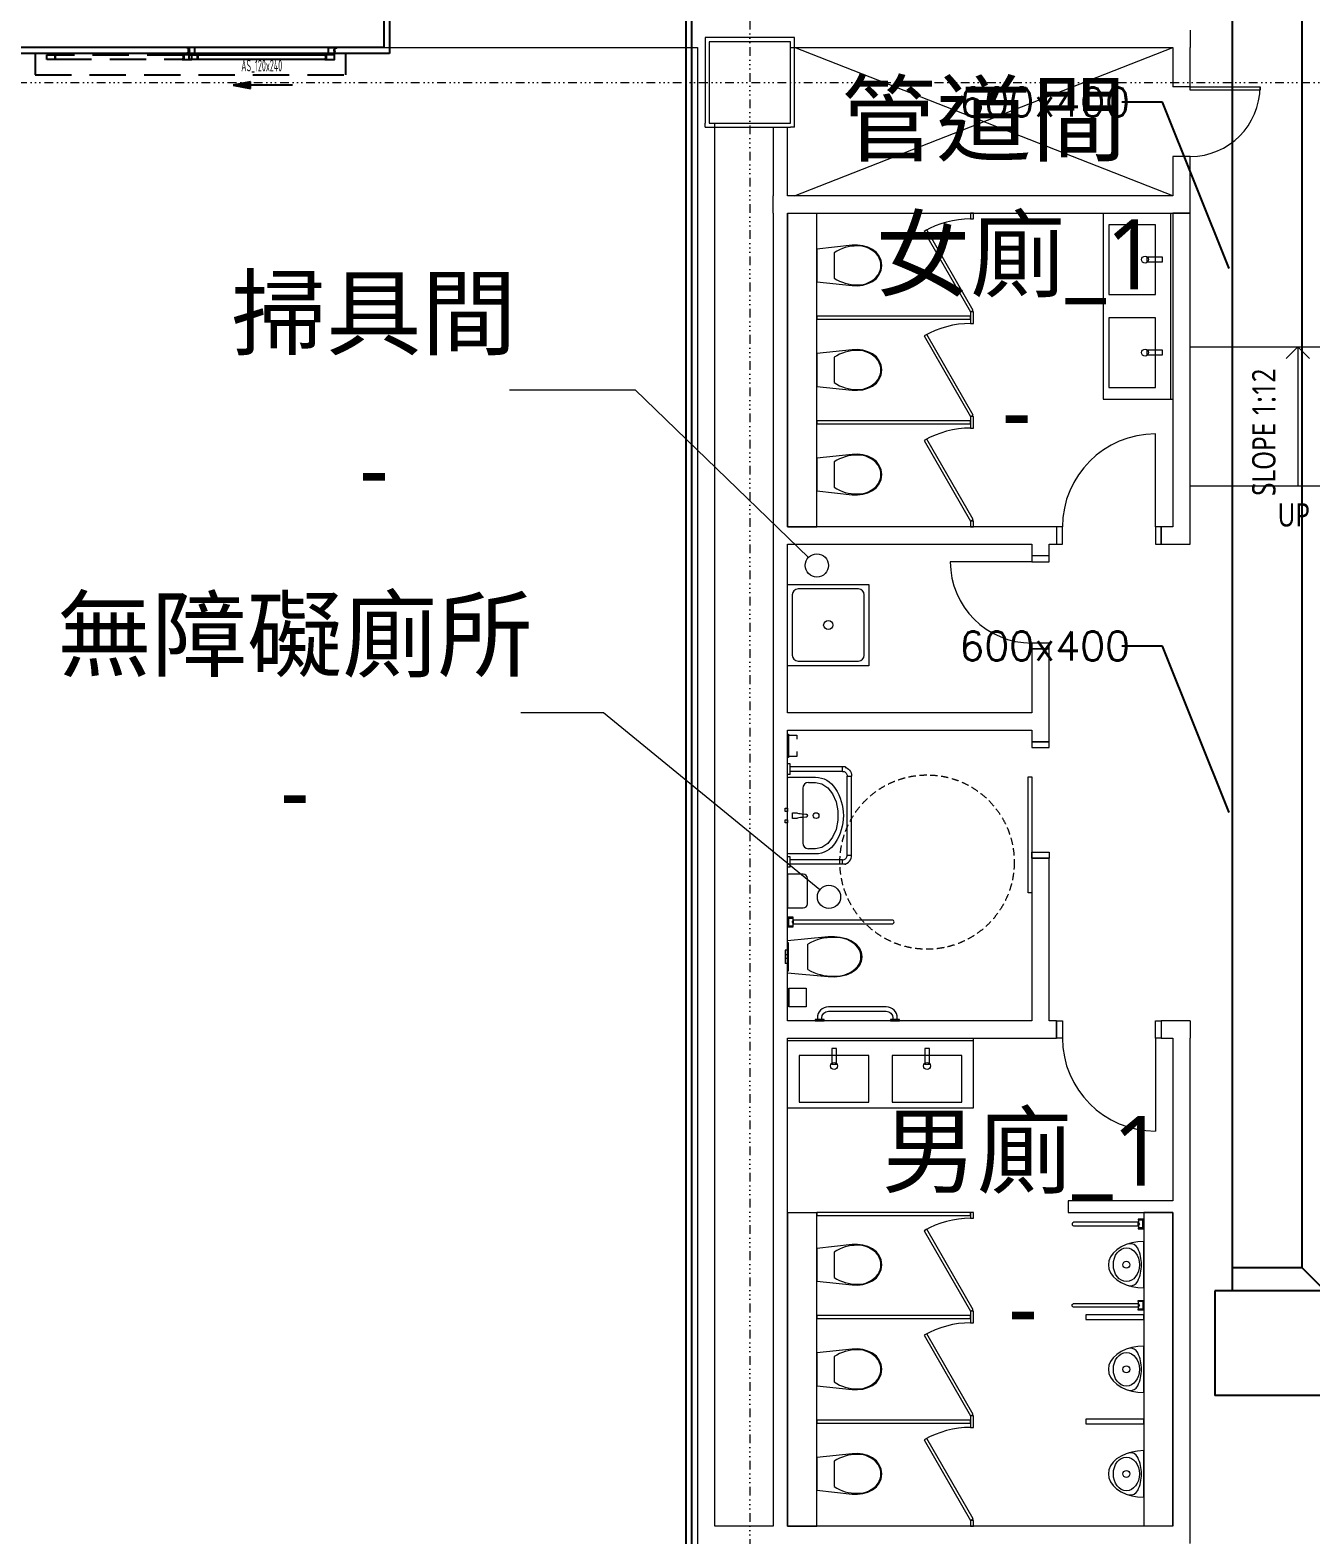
# Model space of a CAD drawing. Extents: x -32000 to 384674, y -29000 to 131250.
# Drawn here: x 237407 to 248428, y 62500 to 75450 of the extents above; entities that cross this region are included whole.
import ezdxf
from ezdxf.enums import TextEntityAlignment as Align

# ---------------------------------------------------------------- set-up
doc = ezdxf.new("R2010")
doc.units = 0
doc.header["$LTSCALE"] = 250
for name, pattern in [('H12PL3$0$HIDDEN', [0.375, 0.25, -0.125]), ('H12PL3$0$JJP_三點線', [0.9, 0.3, -0.15, 0, -0.15, 0, -0.15, 0, -0.15]), ('H12PL3$0$TAI_實線_CNS', [2000, 1000, -1000]), ('H12PL3$0$虛線', [0.846667, 0.423333, -0.423333]), ('XFDP30$0$HIDDEN2', [0.1875, 0.125, -0.0625])]:
    doc.linetypes.add(name, pattern=pattern)
for name, color, linetype in [('AREA', 1, 'Continuous'), ('H12PL3$0$A-OBJE-2D', 252, 'Continuous'), ('H12PL3$0$A-OBJE-TOIL.3D', 252, 'Continuous'), ('H12PL3$0$A-TEXT', 252, 'Continuous'), ('H12PL3$0$A-WALL-IN', 252, 'Continuous'), ('H12PL3$0$A-ZONE', 252, 'Continuous'), ('H12PL3$0$Door', 252, 'Continuous'), ('H12PL3$0$S-COL', 252, 'Continuous'), ('H12PL3$0$S-GRID', 252, 'Continuous'), ('XFDP30$0$A-Door (50K)', 2, 'Continuous'), ('XFDP30$0$A-W-P1S (50K)', 2, 'Continuous'), ('XFDP30$0$A-W-P2D (50K)', 2, 'Continuous'), ('XFM2D30-200K$0$M-DUCT-TEXT', 4, 'Continuous'), ('XFM2D30-200K$0$M-DUCT-TEXT-Line', 3, 'Continuous'), ('XFM2D30-200K$0$M-HVAC-DUCT', 3, 'Continuous')]:
    doc.layers.add(name, color=color, linetype=linetype)
doc.styles.add('H12PL3$0$Standard', font='', dxfattribs={"width": 0.8})
doc.styles.add('XFDP30$0$AA-TXT', font='isocp.shx', dxfattribs={"width": 0.8, "bigfont": 'china.shx'})
doc.styles.add('XFM2D30-200K$0$aa-txt', font='simplex.shx', dxfattribs={"bigfont": 'china.shx'})
doc.styles.get('H12PL3$0$Standard').set_extended_font_data('Microsoft JhengHei')
doc.dimstyles.new('XFM2D30-200K$0$adim-100', dxfattribs={"dimscale": 100, "dimtxt": 0.25, "dimasz": 0.25, "dimexe": 0.1, "dimexo": 0.5, "dimgap": 0.15, "dimtad": 0, "dimdec": 4, "dimdsep": 46, "dimtxsty": 'XFM2D30-200K$0$aa-txt', "dimcen": 2.5, "dimclrd": 256, "dimclre": 256, "dimclrt": 256, "dimadec": 0, "dimazin": 0, "dimtfac": 1, "dimtdec": 4, "dimtmove": 0, "dimatfit": 3, "dimfxl": 1, "dimtolj": 1, "dimtzin": 0, "dimarcsym": 0})

# ---------------------------------------------------------------- blocks, each defined once
blk = doc.blocks.new('XFDP30$0$GA2606')
blk.add_lwpolyline([(-13, 1), (-13, 0), (-16, 0), (-16, 0), (-16, 0), (-19, 0, -0.902738), (-19, 1), (-10, 3, 0.298217), (-9, 2), (-2, 2, 0.414214), (-2, 3), (-2, 18), (-2, 18), (-2, 20, -0.668179), (-2, 20), (0, 18), (0, 0), (0, 0), (-2, 0)], format="xyb", close=True)
blk = doc.blocks.new('XFDP30$0$Door-120x000_AS')
at = {"ltscale": 5}
blk.add_hatch(color=256, dxfattribs=at).paths.add_polyline_path([(50.4, 32.9), (50.4, 26.9), (35.4, 29.9)])
for p, q in [((35.4, 29.9), (50.4, 32.9)), ((50.4, 26.9), (35.4, 29.9)), ((50.4, 32.9), (50.4, 26.9)), ((86.4, 29.9), (50.4, 29.9))]:
    blk.add_line(p, q)
at = {"color": 9, "linetype": 'XFDP30$0$HIDDEN2'}
blk.add_lwpolyline([(-135, 21), (132.5, 21), (132.5, 2.5), (-135, 2.5)], close=True, dxfattribs=at)
at = {"color": 1, "linetype": 'XFDP30$0$HIDDEN2'}
for points in [[(-125, 3.8), (-116.7, 3.8, 0.158507), (-116.7, 3.8), (-116.6, 3.9, 0.72636), (-116.6, 4), (-116.8, 4, 0.414214), (-116.8, 3.9, -0.414214), (-116.8, 3.9), (-117.5, 3.9, -0.414214), (-117.6, 4), (-117.6, 4.4, 0.414214), (-117.6, 4.4), (-117.6, 4.4, 0.414214), (-117.7, 4.4), (-117.7, 4, -0.414214), (-117.7, 3.9), (-117.8, 3.9, -0.414214), (-117.9, 4), (-117.9, 5.7), (-117.9, 5.8), (-117.9, 5.8), (-117.9, 7.6, -0.414214), (-117.8, 7.6), (-117.7, 7.6, -0.414214), (-117.7, 7.6), (-117.7, 7.1, 0.414214), (-117.6, 7.1), (-117.6, 7.1, 0.414214), (-117.6, 7.1), (-117.6, 7.6, -0.414214), (-117.5, 7.6), (-116.8, 7.6, -0.414214), (-116.8, 7.6), (-116.8, 7.6, 0.414214), (-116.8, 7.6), (-116.6, 7.6, 0.72636), (-116.6, 7.6), (-116.7, 7.7, 0.158507), (-116.7, 7.7), (-125, 7.7, 0.414214), (-125, 7.7), (-125, 3.9, 0.414214)], [(0, 3.8), (-8.3, 3.8, -0.158507), (-8.3, 3.8), (-8.4, 3.9, -0.72636), (-8.4, 4), (-8.2, 4, -0.414214), (-8.2, 3.9, 0.414214), (-8.2, 3.9), (-7.5, 3.9, 0.414214), (-7.4, 4), (-7.4, 4.4, -0.414214), (-7.4, 4.4), (-7.4, 4.4, -0.414214), (-7.3, 4.4), (-7.3, 4, 0.414214), (-7.3, 3.9), (-7.2, 3.9, 0.414214), (-7.1, 4), (-7.1, 5.7), (-7.1, 5.8), (-7.1, 5.8), (-7.1, 7.6, 0.414214), (-7.2, 7.6), (-7.3, 7.6, 0.414214), (-7.3, 7.6), (-7.3, 7.1, -0.414214), (-7.4, 7.1), (-7.4, 7.1, -0.414214), (-7.4, 7.1), (-7.4, 7.6, 0.414214), (-7.5, 7.6), (-8.2, 7.6, 0.414214), (-8.2, 7.6), (-8.2, 7.6, -0.414214), (-8.2, 7.6), (-8.4, 7.6, -0.72636), (-8.4, 7.6), (-8.3, 7.7, -0.158507), (-8.3, 7.7), (0, 7.7, -0.414214), (0, 7.7), (0, 3.9, -0.414214)]]:
    blk.add_lwpolyline(points, format="xyb", close=True, dxfattribs=at)
blk.add_lwpolyline([(-117.6, 4), (-117.6, 7.5), (-7.4, 7.5), (-7.4, 4)], close=True, dxfattribs=at)
for points in [[(-2.3, -0.5, 0.070096), (-2.3, -0.5, 0.334236), (-2.2, -0.5, 0.795363), (-2.2, -0.4), (-2.6, -0.4, -0.414214), (-2.7, -0.3), (-2.7, 0.3, -0.414214), (-2.6, 0.4), (-2.2, 0.4, 0.795363), (-2.2, 0.5, 0.334236), (-2.3, 0.5, 0.070096), (-2.3, 0.5, 0.06212), (-2.3, 0.5, -0.357966), (-2.3, 0.5, -0.114149), (-2.3, 0.5), (-2.5, 0.6, 0.520559), (-2.5, 0.6, -0.09816), (-2.5, 0.6, -0.704497), (-2.6, 0.6, 0.231019), (-2.7, 0.8, -0.259663), (-2.7, 0.8), (-2.7, 1.5, 0.250846), (-2.7, 1.6, 0.148829), (-2.7, 1.6), (-2.8, 1.9, 0.835879), (-3, 1.9), (-3, -1.9, 0.835879), (-2.8, -1.9), (-2.7, -1.6, 0.148829), (-2.7, -1.6, 0.250846), (-2.7, -1.5), (-2.7, -0.8, -0.259663), (-2.7, -0.8, 0.231019), (-2.6, -0.6, -0.704497), (-2.5, -0.6, -0.09816), (-2.5, -0.6, 0.520559), (-2.5, -0.6), (-2.3, -0.5, -0.114149), (-2.3, -0.5, -0.357966), (-2.3, -0.5, 0.06212)], [(-2.5, 3.8), (5.8, 3.8, 0.158507), (5.8, 3.8), (5.9, 3.9, 0.72636), (5.9, 4), (5.7, 4, 0.414214), (5.7, 3.9, -0.414214), (5.7, 3.9), (5, 3.9, -0.414214), (4.9, 4), (4.9, 4.4, 0.414214), (4.9, 4.4), (4.9, 4.4, 0.414214), (4.8, 4.4), (4.8, 4, -0.414214), (4.8, 3.9), (4.7, 3.9, -0.414214), (4.6, 4), (4.6, 5.7), (4.6, 5.8), (4.6, 5.8), (4.6, 7.6, -0.414214), (4.7, 7.6), (4.8, 7.6, -0.414214), (4.8, 7.6), (4.8, 7.1, 0.414214), (4.9, 7.1), (4.9, 7.1, 0.414214), (4.9, 7.1), (4.9, 7.6, -0.414214), (5, 7.6), (5.7, 7.6, -0.414214), (5.7, 7.6), (5.7, 7.6, 0.414214), (5.7, 7.6), (5.9, 7.6, 0.72636), (5.9, 7.6), (5.8, 7.7, 0.158507), (5.8, 7.7), (-2.5, 7.7, 0.414214), (-2.5, 7.7), (-2.5, 3.9, 0.414214)], [(122.5, 3.8), (114.2, 3.8, -0.158507), (114.2, 3.8), (114.1, 3.9, -0.72636), (114.1, 4), (114.3, 4, -0.414214), (114.3, 3.9, 0.414214), (114.3, 3.9), (115, 3.9, 0.414214), (115.1, 4), (115.1, 4.4, -0.414214), (115.1, 4.4), (115.1, 4.4, -0.414214), (115.2, 4.4), (115.2, 4, 0.414214), (115.2, 3.9), (115.3, 3.9, 0.414214), (115.4, 4), (115.4, 5.7), (115.4, 5.8), (115.4, 5.8), (115.4, 7.6, 0.414214), (115.3, 7.6), (115.2, 7.6, 0.414214), (115.2, 7.6), (115.2, 7.1, -0.414214), (115.1, 7.1), (115.1, 7.1, -0.414214), (115.1, 7.1), (115.1, 7.6, 0.414214), (115, 7.6), (114.3, 7.6, 0.414214), (114.3, 7.6), (114.3, 7.6, -0.414214), (114.3, 7.6), (114.1, 7.6, -0.72636), (114.1, 7.6), (114.2, 7.7, -0.158507), (114.2, 7.7), (122.5, 7.7, -0.414214), (122.5, 7.7), (122.5, 3.9, -0.414214)], [(122.3, -0.5, -0.070096), (122.3, -0.5, -0.334236), (122.2, -0.5, -0.795363), (122.2, -0.4), (122.6, -0.4, 0.414214), (122.7, -0.3), (122.7, 0.3, 0.414214), (122.6, 0.4), (122.2, 0.4, -0.795363), (122.2, 0.5, -0.334236), (122.3, 0.5, -0.070096), (122.3, 0.5, -0.06212), (122.3, 0.5, 0.357966), (122.3, 0.5, 0.114149), (122.3, 0.5), (122.5, 0.6, -0.520559), (122.5, 0.6, 0.09816), (122.5, 0.6, 0.704497), (122.6, 0.6, -0.231019), (122.7, 0.8, 0.259663), (122.7, 0.8), (122.7, 1.5, -0.250846), (122.7, 1.6, -0.148829), (122.7, 1.6), (122.8, 1.9, -0.835879), (123, 1.9), (123, -1.9, -0.835879), (122.8, -1.9), (122.7, -1.6, -0.148829), (122.7, -1.6, -0.250846), (122.7, -1.5), (122.7, -0.8, 0.259663), (122.7, -0.8, -0.231019), (122.6, -0.6, 0.704497), (122.5, -0.6, 0.09816), (122.5, -0.6, -0.520559), (122.5, -0.6), (122.3, -0.5, 0.114149), (122.3, -0.5, 0.357966), (122.3, -0.5, -0.06212)]]:
    blk.add_lwpolyline(points, format="xyb", close=True)
for points in [[(-2.5, 2.5), (2.5, 2.5), (2.5, -2.5), (-2.5, -2.5)], [(4.9, 4), (4.9, 7.5), (115.1, 7.5), (115.1, 4)], [(122.5, 2.5), (117.5, 2.5), (117.5, -2.5), (122.5, -2.5)]]:
    blk.add_lwpolyline(points, close=True)
at = {"ltscale": 5}
for points in [[(2.5, 2.5), (0, 2.5), (0, 3.8), (2.5, 3.8)], [(117.5, 2.5), (120, 2.5), (120, 3.8), (117.5, 3.8)]]:
    blk.add_lwpolyline(points, close=True, dxfattribs=at)
at = {"yscale": 0.09999999999990905}
for p, xscale, zscale, rotation in [((-2.5, 2.5), 0.09999999999990905, 0.09999999999990905, 90), ((122.5, 2.5), -0.09999999999990905, 0.1, 270), ((-2.5, -2.5), -0.09999999999990905, 0.1, 90), ((122.5, -2.5), 0.09999999999990905, 0.09999999999990905, 270)]:
    blk.add_blockref('XFDP30$0$GA2606', p, dxfattribs=dict(at, xscale=xscale, zscale=zscale, rotation=rotation))
at = {"color": 9, "style": 'XFDP30$0$AA-TXT', "width": 0.45}
blk.add_attdef('120x240', text='', height=10, dxfattribs=at).set_placement((60, 14.4), align=Align.MIDDLE)
blk = doc.blocks.new('XFDP30')
at = {"layer": 'XFDP30$0$A-W-P1S (50K)'}
for p, q in [((243101, 61800), (243101, 90025, 0)), ((243051, 61800), (243051, 89975, 0))]:
    blk.add_line(p, q, dxfattribs=at)
at = {"layer": 'XFDP30$0$A-W-P2D (50K)'}
for p, q in [((240450, 89975), (240450, 75300, 0)), ((240500, 89975), (240500, 75250, 0)), ((240450, 75300, 0), (235650, 75300)), ((240500, 75250, 0), (235650, 75250))]:
    blk.add_line(p, q, dxfattribs=at)
at = {"layer": 'XFDP30$0$A-Door (50K)'}
ref = blk.add_blockref('XFDP30$0$Door-120x000_AS', (238800, 75275), dxfattribs=dict(at, xscale=-10, yscale=10, zscale=10, rotation=180))
ref.add_attrib('120x240', 'AS_120x240', dxfattribs={"layer": '0', "color": 9, "height": 100, "style": 'XFDP30$0$AA-TXT', "width": 0.45}).set_placement((239400, 75140), align=Align.MIDDLE)
blk = doc.blocks.new('H12PL3')
at = {"layer": 'H12PL3$0$A-OBJE-2D', "lineweight": 0}
for p, q in [((243985, 74025), (247240, 75300)), ((247240, 74025), (243985, 75300)), ((248315, 72725), (248215, 72625)), ((248315, 72725), (248415, 72625))]:
    blk.add_line(p, q, dxfattribs=at)
blk.add_lwpolyline([(247390, 72725), (249240, 72725), (249240, 71525), (247390, 71525)], close=True, dxfattribs=at)
at = {"layer": 'H12PL3$0$A-OBJE-2D', "lineweight": 0, "flags": 128}
blk.add_lwpolyline([(248315, 72725), (248315, 71525)], dxfattribs=at)
at = {"layer": 'H12PL3$0$A-OBJE-TOIL.3D', "lineweight": 0}
for p, q in [((246640, 73875), (246640, 72275)), ((246640, 73875), (247240, 73875)), ((247220, 73875), (247220, 72275)), ((247240, 73875), (247240, 72275)), ((246690, 73775), (246690, 73175)), ((247090, 73775), (246690, 73775)), ((247090, 73175), (247090, 73775)), ((244326.41, 73533.94), (244326.41, 73425)), ((244326.41, 73425), (244326.41, 73316.06)), ((246690, 73175), (247090, 73175)), ((245525, 73025), (245500, 73025)), ((245500, 73025), (245500, 72975)), ((245500, 72975), (245500, 72925)), ((245500, 72925), (245525, 72925)), ((245525, 72975), (245525, 73025)), ((245525, 72925), (245525, 72975)), ((246690, 72975), (246690, 72375)), ((247090, 72975), (246690, 72975)), ((247090, 72375), (247090, 72975)), ((244326.41, 72633.94), (244326.41, 72525)), ((244326.41, 72525), (244326.41, 72416.06)), ((246640, 72275), (247240, 72275)), ((246690, 72375), (247090, 72375)), ((245525, 72125), (245500, 72125)), ((245500, 72125), (245500, 72075)), ((245500, 72075), (245500, 72025)), ((245500, 72025), (245525, 72025)), ((245525, 72075), (245525, 72125)), ((245525, 72025), (245525, 72075)), ((244326.41, 71733.94), (244326.41, 71625)), ((244326.41, 71625), (244326.41, 71516.06)), ((243965, 70590.31), (243965, 70070.31)), ((244535, 70640.31), (244015, 70640.31)), ((244585, 70070.31), (244585, 70590.31)), ((244015, 70020.31), (244535, 70020.31)), ((244055, 68925), (244055, 68455)), ((244105, 68975), (244165, 68975)), ((244165, 68975), (244219.94, 68963.46)), ((244219.94, 68963.46), (244270.42, 68929.76)), ((244270.42, 68929.76), (244312.37, 68876.64)), ((244312.37, 68876.64), (244342.38, 68808.39)), ((244342.38, 68808.39), (244358.02, 68730.56)), ((244358.02, 68649.44), (244342.38, 68571.61)), ((244358.02, 68730.56), (244358.02, 68649.44)), ((244342.38, 68571.61), (244312.37, 68503.36)), ((244165, 68405), (244105, 68405)), ((244219.94, 68416.54), (244165, 68405)), ((244270.42, 68450.24), (244219.94, 68416.54)), ((244312.37, 68503.36), (244270.42, 68450.24)), ((243933, 67816), (243933, 67734)), ((243933, 67808), (243974, 67808)), ((243933, 67742), (243974, 67742)), ((243972, 67791.5), (243963.63, 67775)), ((243972, 67758.5), (243963.63, 67775)), ((243974, 67791.5), (243974, 67758.5)), ((243905, 67532), (243905, 67515.31)), ((243925, 67532), (243905, 67532)), ((243905, 67515.31), (243905, 67491)), ((243905, 67491), (243905, 67486.31)), ((243925, 67491), (243905, 67491)), ((243905, 67486.31), (243905, 67475)), ((243905, 67475), (243905, 67463.69)), ((243925, 67532), (243925, 67515.31)), ((243925, 67515.31), (243925, 67491)), ((243925, 67491), (243925, 67486.31)), ((243925, 67486.31), (243925, 67475)), ((243925, 67475), (243925, 67463.69)), ((244098.04, 67475), (244098.04, 67583.94)), ((244098.04, 67366.06), (244098.04, 67475)), ((243905, 67463.69), (243905, 67459)), ((243925, 67459), (243905, 67459)), ((243905, 67459), (243905, 67434.69)), ((243905, 67434.69), (243905, 67418)), ((243925, 67418), (243905, 67418)), ((243925, 67463.69), (243925, 67459)), ((243925, 67459), (243925, 67434.69)), ((243925, 67434.69), (243925, 67418)), ((243927, 67205), (243927, 67045)), ((243935, 67205), (243935, 67045)), ((243925, 66775), (245525, 66775)), ((243925, 66175), (243925, 66775)), ((243925, 66755), (245525, 66755)), ((245525, 66175), (245525, 66775)), ((244625, 66625), (244025, 66625)), ((244025, 66625), (244025, 66225)), ((244625, 66225), (244625, 66625)), ((245425, 66625), (244825, 66625)), ((244825, 66625), (244825, 66225)), ((245425, 66225), (245425, 66625)), ((243925, 66175), (245525, 66175)), ((244025, 66225), (244625, 66225)), ((244825, 66225), (245425, 66225)), ((246982, 65208), (246941, 65208)), ((246941, 65158.5), (246941, 65191.5)), ((246982, 65142), (246941, 65142)), ((246943, 65191.5), (246951.37, 65175)), ((246943, 65158.5), (246951.37, 65175)), ((246982, 65134), (246982, 65216)), ((244326.41, 64933.94), (244326.41, 64825)), ((244326.41, 64825), (244326.41, 64716.06)), ((246982, 64508), (246941, 64508)), ((246941, 64491.5), (246941, 64458.5)), ((246943, 64491.5), (246951.37, 64475)), ((246982, 64516), (246982, 64434)), ((245525, 64425), (245500, 64425)), ((245500, 64425), (245500, 64375)), ((245500, 64375), (245500, 64325)), ((245525, 64375), (245525, 64425)), ((245525, 64325), (245525, 64375)), ((246982, 64442), (246941, 64442)), ((246943, 64458.5), (246951.37, 64475)), ((245500, 64325), (245525, 64325)), ((244326.41, 64033.94), (244326.41, 63925)), ((244326.41, 63925), (244326.41, 63816.06)), ((245525, 63525), (245500, 63525)), ((245500, 63525), (245500, 63475)), ((245500, 63475), (245500, 63425)), ((245525, 63475), (245525, 63525)), ((245525, 63425), (245525, 63475)), ((245500, 63425), (245525, 63425)), ((244326.41, 63133.94), (244326.41, 63025)), ((244326.41, 63025), (244326.41, 62916.06))]:
    blk.add_line(p, q, dxfattribs=at)
at = {"layer": 'H12PL3$0$A-OBJE-TOIL.3D', "linetype": 'H12PL3$0$TAI_實線_CNS', "lineweight": 0}
for p, q in [((243925, 69134.32), (243925, 69135)), ((243947, 69135), (243925, 69135)), ((243925, 69132.29), (243925, 69134.32)), ((243925, 69128.97), (243925, 69132.29)), ((243925, 69124.47), (243925, 69128.97)), ((243925, 69118.93), (243925, 69124.47)), ((243925, 69112.5), (243925, 69118.93)), ((243925, 69105.39), (243925, 69112.5)), ((243925, 69097.81), (243925, 69105.39)), ((243925, 69090), (243925, 69097.81)), ((243925, 69082.19), (243925, 69090)), ((243925, 69074.61), (243925, 69082.19)), ((243925, 69067.5), (243925, 69074.61)), ((243925, 69061.07), (243925, 69067.5)), ((243925, 69055.53), (243925, 69061.07)), ((243925, 69051.03), (243925, 69055.53)), ((243925, 69047.71), (243925, 69051.03)), ((243925, 69045.68), (243925, 69047.71)), ((243925, 69045), (243925, 69045.68)), ((243947, 69045), (243925, 69045)), ((243947, 69134.32), (243947, 69135)), ((243947, 69132.29), (243947, 69134.32)), ((243947, 69128.97), (243947, 69132.29)), ((243947, 69124.47), (243947, 69128.97)), ((243947, 69118.93), (243947, 69124.47)), ((243947, 69112.5), (243947, 69118.93)), ((243947, 69105.39), (243947, 69112.5)), ((244397, 69109), (243947, 69109)), ((243947, 69097.81), (243947, 69105.39)), ((243947, 69090), (243947, 69097.81)), ((243947, 69082.19), (243947, 69090)), ((243947, 69074.61), (243947, 69082.19)), ((243947, 69067.5), (243947, 69074.61)), ((244397, 69071), (243947, 69071)), ((243947, 69061.07), (243947, 69067.5)), ((243947, 69055.53), (243947, 69061.07)), ((243947, 69051.03), (243947, 69055.53)), ((243947, 69047.71), (243947, 69051.03)), ((243947, 69045.68), (243947, 69047.71)), ((243947, 69045), (243947, 69045.68)), ((244397, 69108.71), (244397, 69109)), ((244400.3, 69109), (244397, 69109)), ((244397, 69107.85), (244397, 69108.71)), ((244397, 69106.45), (244397, 69107.85)), ((244397, 69104.55), (244397, 69106.45)), ((244397, 69102.21), (244397, 69104.55)), ((244397, 69099.5), (244397, 69102.21)), ((244397, 69096.5), (244397, 69099.5)), ((244397, 69093.3), (244397, 69096.5)), ((244397, 69090), (244397, 69093.3)), ((244397, 69086.7), (244397, 69090)), ((244397, 69083.5), (244397, 69086.7)), ((244397, 69080.5), (244397, 69083.5)), ((244397, 69077.79), (244397, 69080.5)), ((244397, 69075.45), (244397, 69077.79)), ((244397, 69073.55), (244397, 69075.45)), ((244397, 69072.15), (244397, 69073.55)), ((244397, 69071.29), (244397, 69072.15)), ((244397, 69071), (244397, 69071.29)), ((244397, 69071), (244404.12, 69070.38)), ((244403.5, 69109), (244400.3, 69109)), ((244406.5, 69109), (244403.5, 69109)), ((244404.12, 69070.38), (244411.02, 69068.53)), ((244409.21, 69109), (244406.5, 69109)), ((244411.55, 69109), (244409.21, 69109)), ((244411.02, 69068.53), (244417.5, 69065.51)), ((244413.45, 69109), (244411.55, 69109)), ((244414.85, 69109), (244413.45, 69109)), ((244415.71, 69109), (244414.85, 69109)), ((244416, 69109), (244415.71, 69109)), ((244419.3, 69108.71), (244416, 69109)), ((244417.5, 69065.51), (244423.35, 69061.41)), ((244422.5, 69107.85), (244419.3, 69108.71)), ((244420.63, 69105.14), (244424.02, 69104.24)), ((244425.5, 69106.45), (244422.5, 69107.85)), ((244423.35, 69061.41), (244428.41, 69056.35)), ((244424.02, 69104.24), (244436.5, 69098.42)), ((244428.21, 69104.55), (244425.5, 69106.45)), ((244430.55, 69102.21), (244428.21, 69104.55)), ((244428.41, 69056.35), (244432.51, 69050.5)), ((244431.62, 69100.69), (244430.55, 69102.21)), ((244432.51, 69050.5), (244435.53, 69044.02)), ((244435.53, 69044.02), (244437.38, 69037.12)), ((244436.5, 69098.42), (244447.78, 69090.52)), ((244437.38, 69037.12), (244438, 69030)), ((244438, 68350), (244438, 69030)), ((244438, 69030), (244438.29, 69030)), ((244438.29, 69030), (244439.15, 69030)), ((244439.15, 69030), (244440.55, 69030)), ((244440.55, 69030), (244442.45, 69030)), ((244442.45, 69030), (244444.79, 69030)), ((244444.79, 69030), (244447.5, 69030)), ((244447.5, 69030), (244450.5, 69030)), ((244447.78, 69090.52), (244457.52, 69080.78)), ((244450.5, 69030), (244453.7, 69030)), ((244453.7, 69030), (244457, 69030)), ((244457, 69030), (244460.3, 69030)), ((244457.52, 69080.78), (244465.42, 69069.5)), ((244460.3, 69030), (244463.5, 69030)), ((244463.5, 69030), (244466.5, 69030)), ((244465.42, 69069.5), (244471.24, 69057.02)), ((244466.5, 69030), (244469.21, 69030)), ((244469.21, 69030), (244471.55, 69030)), ((244471.24, 69057.02), (244474.8, 69043.72)), ((244471.55, 69030), (244473.45, 69030)), ((244473.45, 69030), (244474.85, 69030)), ((244474.8, 69043.72), (244476, 69030)), ((244474.85, 69030), (244475.71, 69030)), ((244475.71, 69030), (244476, 69030)), ((244476, 68350), (244476, 69030)), ((243925, 68334.32), (243925, 68335)), ((243947, 68335), (243925, 68335)), ((243925, 68332.29), (243925, 68334.32)), ((243925, 68328.97), (243925, 68332.29)), ((243925, 68324.47), (243925, 68328.97)), ((243925, 68318.93), (243925, 68324.47)), ((243925, 68312.5), (243925, 68318.93)), ((243925, 68305.39), (243925, 68312.5)), ((243925, 68297.81), (243925, 68305.39)), ((243925, 68290), (243925, 68297.81)), ((243925, 68282.19), (243925, 68290)), ((243925, 68274.61), (243925, 68282.19)), ((243925, 68267.5), (243925, 68274.61)), ((243925, 68261.07), (243925, 68267.5)), ((243925, 68255.53), (243925, 68261.07)), ((243925, 68251.03), (243925, 68255.53)), ((243925, 68247.71), (243925, 68251.03)), ((243925, 68245.68), (243925, 68247.71)), ((243947, 68334.32), (243947, 68335)), ((243947, 68332.29), (243947, 68334.32)), ((243947, 68328.97), (243947, 68332.29)), ((243947, 68324.47), (243947, 68328.97)), ((243947, 68318.93), (243947, 68324.47)), ((243947, 68312.5), (243947, 68318.93)), ((243947, 68305.39), (243947, 68312.5)), ((244397, 68309), (243947, 68309)), ((243947, 68297.81), (243947, 68305.39)), ((243947, 68290), (243947, 68297.81)), ((243947, 68282.19), (243947, 68290)), ((243947, 68274.61), (243947, 68282.19)), ((243947, 68267.5), (243947, 68274.61)), ((244397, 68271), (243947, 68271)), ((243947, 68261.07), (243947, 68267.5)), ((243947, 68255.53), (243947, 68261.07)), ((243947, 68251.03), (243947, 68255.53)), ((243947, 68247.71), (243947, 68251.03)), ((243947, 68245.68), (243947, 68247.71)), ((244397, 68309), (244404.12, 68309.62)), ((244397, 68308.71), (244397, 68309)), ((244397, 68307.85), (244397, 68308.71)), ((244397, 68306.45), (244397, 68307.85)), ((244397, 68304.55), (244397, 68306.45)), ((244397, 68302.21), (244397, 68304.55)), ((244397, 68299.5), (244397, 68302.21)), ((244397, 68296.5), (244397, 68299.5)), ((244397, 68293.3), (244397, 68296.5)), ((244397, 68290), (244397, 68293.3)), ((244397, 68286.7), (244397, 68290)), ((244397, 68283.5), (244397, 68286.7)), ((244397, 68280.5), (244397, 68283.5)), ((244397, 68277.79), (244397, 68280.5)), ((244397, 68275.45), (244397, 68277.79)), ((244397, 68273.55), (244397, 68275.45)), ((244397, 68272.15), (244397, 68273.55)), ((244397, 68271.29), (244397, 68272.15)), ((244397, 68271), (244397, 68271.29)), ((244400.3, 68271), (244397, 68271)), ((244403.5, 68271), (244400.3, 68271)), ((244406.5, 68271), (244403.5, 68271)), ((244404.12, 68309.62), (244411.02, 68311.47)), ((244409.21, 68271), (244406.5, 68271)), ((244411.55, 68271), (244409.21, 68271)), ((244411.02, 68311.47), (244417.5, 68314.49)), ((244413.45, 68271), (244411.55, 68271)), ((244414.85, 68271), (244413.45, 68271)), ((244415.71, 68271), (244414.85, 68271)), ((244416, 68271), (244415.71, 68271)), ((244416, 68271), (244419.3, 68271.29)), ((244417.5, 68314.49), (244423.35, 68318.59)), ((244419.3, 68271.29), (244422.5, 68272.15)), ((244420.63, 68274.86), (244424.02, 68275.76)), ((244422.5, 68272.15), (244425.5, 68273.55)), ((244423.35, 68318.59), (244428.41, 68323.65)), ((244424.02, 68275.76), (244436.5, 68281.58)), ((244425.5, 68273.55), (244428.21, 68275.45)), ((244428.21, 68275.45), (244430.55, 68277.79)), ((244428.41, 68323.65), (244432.51, 68329.5)), ((244430.55, 68277.79), (244431.62, 68279.31)), ((244432.51, 68329.5), (244435.53, 68335.98)), ((244435.53, 68335.98), (244437.38, 68342.88)), ((244436.5, 68281.58), (244447.78, 68289.48)), ((244437.38, 68342.88), (244438, 68350)), ((244438, 68350), (244438.29, 68350)), ((244438.29, 68350), (244439.15, 68350)), ((244439.15, 68350), (244440.55, 68350)), ((244440.55, 68350), (244442.45, 68350)), ((244442.45, 68350), (244444.79, 68350)), ((244444.79, 68350), (244447.5, 68350)), ((244447.5, 68350), (244450.5, 68350)), ((244447.78, 68289.48), (244457.52, 68299.22)), ((244450.5, 68350), (244453.7, 68350)), ((244453.7, 68350), (244457, 68350)), ((244457, 68350), (244460.3, 68350)), ((244457.52, 68299.22), (244465.42, 68310.5)), ((244460.3, 68350), (244463.5, 68350)), ((244463.5, 68350), (244466.5, 68350)), ((244465.42, 68310.5), (244471.24, 68322.98)), ((244466.5, 68350), (244469.21, 68350)), ((244469.21, 68350), (244471.55, 68350)), ((244471.24, 68322.98), (244474.8, 68336.28)), ((244471.55, 68350), (244473.45, 68350)), ((244473.45, 68350), (244474.85, 68350)), ((244474.8, 68336.28), (244476, 68350)), ((244474.85, 68350), (244475.71, 68350)), ((244475.71, 68350), (244476, 68350)), ((243925, 68245), (243925, 68245.68)), ((243947, 68245), (243925, 68245)), ((243947, 68245), (243947, 68245.68))]:
    blk.add_line(p, q, dxfattribs=at)
at = {"layer": 'H12PL3$0$A-OBJE-TOIL.3D', "lineweight": 0, "flags": 128}
for points in [[(243925, 73875), (243925, 71175)], [(243925, 73875), (244175, 73875)], [(244175, 71175), (244175, 73875)], [(243925, 71175), (244175, 71175)], [(243925, 65275), (243925, 62575)], [(243925, 65275), (244175, 65275)], [(244175, 62575), (244175, 65275)], [(246990, 65275), (246990, 62575)], [(247240, 65275), (246990, 65275)], [(247240, 62575), (247240, 65275)], [(243925, 62575), (244175, 62575)], [(247240, 62575), (246990, 62575)]]:
    blk.add_lwpolyline(points, dxfattribs=at)
for points in [[(245525, 73875), (245500, 73875), (245500, 73825), (245525, 73825)], [(245521.65, 73037.5), (245121.65, 73730.32), (245100, 73717.82), (245500, 73025)], [(244571.75, 73255.58), (244615.28, 73267.98), (244656.35, 73287), (244688.89, 73312.6), (244713.85, 73345.64), (244729.56, 73383.95), (244735, 73425), (244729.56, 73466.05), (244713.85, 73504.36), (244688.89, 73537.4), (244656.35, 73563), (244615.28, 73582.02), (244571.75, 73594.42), (244526.82, 73599.91), (244481.59, 73598.35), (244175, 73565.97), (244175, 73284.03), (244481.59, 73251.65), (244526.82, 73250.09)], [(244175, 73548), (244175, 73302), (244180, 73302), (244180, 73548)], [(247015, 73495), (247015, 73455), (247150, 73455), (247150, 73495)], [(244175, 72987.5), (244175, 72962.5), (245500, 72962.5), (245500, 72987.5)], [(245521.65, 72137.5), (245121.65, 72830.32), (245100, 72817.82), (245500, 72125)], [(244571.75, 72355.58), (244615.28, 72367.98), (244656.35, 72387), (244688.89, 72412.6), (244713.85, 72445.64), (244729.56, 72483.95), (244735, 72525), (244729.56, 72566.05), (244713.85, 72604.36), (244688.89, 72637.4), (244656.35, 72663), (244615.28, 72682.02), (244571.75, 72694.42), (244526.82, 72699.91), (244481.59, 72698.35), (244175, 72665.97), (244175, 72384.03), (244481.59, 72351.65), (244526.82, 72350.09)], [(247015, 72695), (247015, 72655), (247150, 72655), (247150, 72695)], [(244175, 72648), (244175, 72402), (244180, 72402), (244180, 72648)], [(244175, 72087.5), (244175, 72062.5), (245500, 72062.5), (245500, 72087.5)], [(245521.65, 71237.5), (245121.65, 71930.32), (245100, 71917.82), (245500, 71225)], [(244571.75, 71455.58), (244615.28, 71467.98), (244656.35, 71487), (244688.89, 71512.6), (244713.85, 71545.64), (244729.56, 71583.95), (244735, 71625), (244729.56, 71666.05), (244713.85, 71704.36), (244688.89, 71737.4), (244656.35, 71763), (244615.28, 71782.02), (244571.75, 71794.42), (244526.82, 71799.91), (244481.59, 71798.35), (244175, 71765.97), (244175, 71484.03), (244481.59, 71451.65), (244526.82, 71450.09)], [(244175, 71748), (244175, 71502), (244180, 71502), (244180, 71748)], [(245525, 71225), (245500, 71225), (245500, 71175), (245525, 71175)], [(244625, 70680.31), (244625, 69980.31), (243925, 69980.31), (243925, 70680.31)], [(243925, 69390), (243934, 69390), (243934, 69190), (243925, 69190)], [(243925, 68753.5), (243925, 68726.5), (243905, 68726.5), (243905, 68753.5)], [(243925, 68653.5), (243925, 68626.5), (243905, 68626.5), (243905, 68653.5)], [(243966, 68712), (243966.05, 68712.52), (243966.14, 68712.87), (243966.4, 68713.5), (243966.49, 68713.63), (243966.97, 68714.2), (243967.5, 68714.6), (243968.08, 68714.85), (243968.74, 68714.98), (243981.39, 68715), (244000.47, 68715), (244003.26, 68714.98), (244003.77, 68714.89), (244010.74, 68711.92), (244022.63, 68709.33), (244033.85, 68707.73), (244047.63, 68706.18), (244082.05, 68703.26), (244085.23, 68702.98), (244087.26, 68702.38), (244089.11, 68701.41), (244090.78, 68700.09), (244092.22, 68698.5), (244093.39, 68696.59), (244094.09, 68695), (244094.83, 68692.27), (244095.02, 68690), (244094.83, 68687.73), (244094.31, 68685.52), (244093.43, 68683.42), (244092.22, 68681.54), (244090.78, 68679.91), (244089.11, 68678.6), (244087.14, 68677.6), (244085.3, 68677.03), (244084.9, 68677.01), (244082.49, 68676.81), (244053.72, 68674.41), (244036.18, 68672.6), (244022.63, 68670.68), (244010.58, 68668.04), (244003.52, 68665.05), (244003.26, 68665.02), (244001, 68665), (244000.47, 68665), (243981, 68665), (243968.48, 68665.05), (243967.97, 68665.18), (243967.07, 68665.7), (243966.7, 68666.07), (243966.18, 68666.97), (243966, 68667.48)], [(244378.43, 67644.42), (244428.17, 67632.02), (244475.11, 67613), (244512.31, 67587.4), (244540.82, 67554.36), (244558.78, 67516.05), (244565, 67475), (244558.78, 67433.95), (244540.82, 67395.64), (244512.31, 67362.6), (244475.11, 67337), (244428.17, 67317.98), (244378.43, 67305.58), (244327.08, 67300.09), (244275.38, 67301.65), (243925, 67334.03), (243925, 67615.97), (244275.38, 67648.35), (244327.08, 67649.91)], [(243925, 67352), (243925, 67598), (243930, 67598), (243930, 67352)], [(244085, 67205), (244085, 67045), (243935, 67045), (243935, 67050), (243927, 67050), (243927, 67045), (243925, 67045), (243925, 67205), (243927, 67205), (243927, 67200), (243935, 67200), (243935, 67205)], [(244239.03, 66925), (244239.03, 66935), (244161.03, 66935), (244161.03, 66925)], [(244889.03, 66925), (244889.03, 66935), (244811.03, 66935), (244811.03, 66925)], [(244305, 66550), (244345, 66550), (244345, 66685), (244305, 66685)], [(245105, 66550), (245145, 66550), (245145, 66685), (245105, 66685)], [(244175, 65275), (244175, 65250), (245500, 65250), (245500, 65275)], [(245525, 65275), (245500, 65275), (245500, 65225), (245525, 65225)], [(245521.65, 64437.5), (245121.65, 65130.32), (245100, 65117.82), (245500, 64425)], [(246990.06, 65025), (246937.1, 65021.97), (246885.75, 65012.95), (246837.56, 64998.22), (246794.01, 64978.23), (246756.41, 64953.58), (246725.92, 64925.03), (246703.44, 64893.43), (246689.68, 64859.76), (246685.04, 64825.03), (246689.67, 64790.3), (246703.43, 64756.62), (246725.9, 64725.03), (246756.39, 64696.47), (246793.98, 64671.81), (246837.53, 64651.81), (246885.71, 64637.07), (246937.06, 64628.04), (246990.02, 64625), (246990.04, 64825)], [(244571.75, 64655.58), (244615.28, 64667.98), (244656.35, 64687), (244688.89, 64712.6), (244713.85, 64745.64), (244729.56, 64783.95), (244735, 64825), (244729.56, 64866.05), (244713.85, 64904.36), (244688.89, 64937.4), (244656.35, 64963), (244615.28, 64982.02), (244571.75, 64994.42), (244526.82, 64999.91), (244481.59, 64998.35), (244175, 64965.97), (244175, 64684.03), (244481.59, 64651.65), (244526.82, 64650.09)], [(244175, 64948), (244175, 64702), (244180, 64702), (244180, 64948)], [(244175, 64387.5), (244175, 64362.5), (245500, 64362.5), (245500, 64387.5)], [(246990, 64355), (246990, 64395), (246490, 64395.05), (246490, 64355.05)], [(245521.65, 63537.5), (245121.65, 64230.32), (245100, 64217.82), (245500, 63525)], [(246989.98, 64125), (246937.01, 64121.97), (246885.66, 64112.95), (246837.47, 64098.22), (246793.92, 64078.23), (246756.33, 64053.58), (246725.83, 64025.03), (246703.36, 63993.43), (246689.59, 63959.76), (246684.96, 63925.03), (246689.59, 63890.3), (246703.34, 63856.62), (246725.81, 63825.03), (246756.3, 63796.47), (246793.89, 63771.81), (246837.44, 63751.81), (246885.62, 63737.07), (246936.97, 63728.04), (246989.94, 63725), (246989.96, 63925)], [(244571.75, 63755.58), (244615.28, 63767.98), (244656.35, 63787), (244688.89, 63812.6), (244713.85, 63845.64), (244729.56, 63883.95), (244735, 63925), (244729.56, 63966.05), (244713.85, 64004.36), (244688.89, 64037.4), (244656.35, 64063), (244615.28, 64082.02), (244571.75, 64094.42), (244526.82, 64099.91), (244481.59, 64098.35), (244175, 64065.97), (244175, 63784.03), (244481.59, 63751.65), (244526.82, 63750.09)], [(244175, 64048), (244175, 63802), (244180, 63802), (244180, 64048)], [(244175, 63487.5), (244175, 63462.5), (245500, 63462.5), (245500, 63487.5)], [(246989.91, 63455), (246989.91, 63495), (246489.91, 63495.05), (246489.91, 63455.05)], [(245521.65, 62637.5), (245121.65, 63330.32), (245100, 63317.82), (245500, 62625)], [(244571.75, 62855.58), (244615.28, 62867.98), (244656.35, 62887), (244688.89, 62912.6), (244713.85, 62945.64), (244729.56, 62983.95), (244735, 63025), (244729.56, 63066.05), (244713.85, 63104.36), (244688.89, 63137.4), (244656.35, 63163), (244615.28, 63182.02), (244571.75, 63194.42), (244526.82, 63199.91), (244481.59, 63198.35), (244175, 63165.97), (244175, 62884.03), (244481.59, 62851.65), (244526.82, 62850.09)], [(246989.89, 63225), (246936.93, 63221.97), (246885.57, 63212.95), (246837.39, 63198.22), (246793.83, 63178.23), (246756.24, 63153.58), (246725.74, 63125.03), (246703.27, 63093.43), (246689.51, 63059.76), (246684.87, 63025.03), (246689.5, 62990.3), (246703.26, 62956.62), (246725.72, 62925.03), (246756.21, 62896.47), (246793.8, 62871.81), (246837.35, 62851.81), (246885.53, 62837.07), (246936.89, 62828.04), (246989.85, 62825), (246989.87, 63025)], [(244175, 63148), (244175, 62902), (244180, 62902), (244180, 63148)], [(245525, 62625), (245500, 62625), (245500, 62575), (245525, 62575)]]:
    blk.add_lwpolyline(points, close=True, dxfattribs=at)
at = {"layer": 'H12PL3$0$A-OBJE-TOIL.3D', "linetype": 'H12PL3$0$虛線', "lineweight": 0, "flags": 128}
blk.add_lwpolyline([(243934, 69382), (244005, 69382), (244005, 69198), (243934, 69198)], close=True, dxfattribs=at)
at = {"layer": 'H12PL3$0$A-OBJE-TOIL.3D', "lineweight": 0, "flags": 128}
for points in [[(244165, 68360), (243935, 68360, -0.41421356), (243925, 68370), (243925, 68690), (243925, 69010, -0.41421356), (243935, 69020), (244165, 69020, -0.26480339), (244334.71, 68923.35, -0.14735266), (244405, 68690, -0.14735266), (244334.71, 68456.65, -0.26480339), (244165, 68360)], [(243925, 67895), (244058.75, 67895, 0.41421356), (244095, 67931.25), (244095, 68148.75, 0.41421356), (244058.75, 68185), (243925, 68185)], [(243925, 67816), (243925, 67734), (243974, 67734), (243974, 67742), (243972, 67742), (243972, 67758.5), (244825, 67758.5, 1), (244825, 67791.5), (243972, 67791.5), (243972, 67808), (243974, 67808), (243974, 67816)], [(244869.03, 66935), (244869.03, 66949, 0.41421356), (244774.03, 67044), (244276.03, 67044, 0.41421356), (244181.03, 66949), (244181.03, 66935), (244219.03, 66935), (244219.03, 66949, -0.41421356), (244276.03, 67006), (244774.03, 67006, -0.41421356), (244831.03, 66949), (244831.03, 66935)], [(246990, 65134), (246990, 65216), (246941, 65216), (246941, 65208), (246943, 65208), (246943, 65191.5), (246390, 65191.5, 1), (246390, 65158.5), (246943, 65158.5), (246943, 65142), (246941, 65142), (246941, 65134)], [(246990, 64516), (246990, 64434), (246941, 64434), (246941, 64442), (246943, 64442), (246943, 64458.5), (246390, 64458.5, -1), (246390, 64491.5), (246943, 64491.5), (246943, 64508), (246941, 64508), (246941, 64516)]]:
    blk.add_lwpolyline(points, format="xyb", close=True, dxfattribs=at)
at = {"layer": 'H12PL3$0$A-OBJE-TOIL.3D', "lineweight": 0}
for centre, radius in [((247000.41, 73475), 30), ((247000.41, 72675), 30), ((244275, 70330.31), 40), ((244169.99, 68690), 25), ((244325, 66535.41), 30), ((245125, 66535.41), 30), ((246840.04, 64825.01), 30), ((246839.96, 63925.01), 30), ((246839.87, 63025.01), 30)]:
    blk.add_circle(centre, radius, dxfattribs=at)
at = {"layer": 'H12PL3$0$A-OBJE-TOIL.3D', "linetype": 'H12PL3$0$HIDDEN', "lineweight": 0}
blk.add_circle((245125, 68290), 750, dxfattribs=at)
at = {"layer": 'H12PL3$0$A-OBJE-TOIL.3D', "lineweight": 0}
for centre, radius, start, end in [((245500, 73025), 800, 90, 120), ((245500, 72125), 800, 90, 120), ((245500, 71225), 800, 90, 120), ((244015, 70590.31), 50, 90, 180), ((244535, 70590.31), 50, 0, 90), ((244015, 70070.31), 50, 180, 270), ((244535, 70070.31), 50, 270, 0), ((244105, 68925), 50, 90, 180), ((244105, 68455), 50, 180, 270), ((245500, 64425), 800, 90, 120), ((246874.78, 64936.8), 70.02, 25.447022, 100.808974), ((246639.89, 64825.03), 330.15, 359.994444, 25.447022), ((246639.89, 64825.03), 330.15, 334.541866, 359.994444), ((246874.76, 64713.22), 70.02, 259.179914, 334.541864), ((245500, 63525), 800, 90, 120), ((246874.7, 64036.8), 70.02, 25.447022, 100.808974), ((246639.81, 63925.03), 330.15, 359.994444, 25.447022), ((246639.81, 63925.03), 330.15, 334.541866, 359.994444), ((246874.68, 63813.22), 70.02, 259.179914, 334.541864), ((245500, 62625), 800, 90, 120), ((246874.61, 63136.8), 70.02, 25.447022, 100.808974), ((246639.72, 63025.03), 330.15, 359.994444, 25.447022), ((246639.72, 63025.03), 330.15, 334.541866, 359.994444), ((246874.59, 62913.22), 70.02, 259.179914, 334.541864)]:
    blk.add_arc(centre, radius, start, end, dxfattribs=at)
for centre, major_axis, ratio, start_param, end_param in [((244514.44, 73166.9), (0, 425.25), 0.87554585, 6.25956718, 6.81258774), ((244535.77, 73335.54), (0, 256.9), 0.87554585, 5.43832418, 6.33891274), ((244606.16, 73424.19), (0, 138.52), 0.87554585, 4.71824985, 5.34489362), ((244514.44, 73683.1), (0, 425.25), 0.87554585, 2.61218792, 3.16520847), ((244535.77, 73514.46), (0, 256.9), 0.87554585, 3.08586142, 3.98644998), ((244606.16, 73425.81), (0, 138.52), 0.87554585, 4.07988447, 4.70652824), ((244514.44, 72266.9), (0, 425.25), 0.87554585, 6.25956718, 6.81258774), ((244535.77, 72435.54), (0, 256.9), 0.87554585, 5.43832418, 6.33891274), ((244606.16, 72524.19), (0, 138.52), 0.87554585, 4.71824985, 5.34489362), ((244606.16, 72525.81), (0, 138.52), 0.87554585, 4.07988447, 4.70652824), ((244514.44, 72783.1), (0, 425.25), 0.87554585, 2.61218792, 3.16520847), ((244535.77, 72614.46), (0, 256.9), 0.87554585, 3.08586142, 3.98644998), ((244514.44, 71366.9), (0, 425.25), 0.87554585, 6.25956718, 6.81258774), ((244535.77, 71535.54), (0, 256.9), 0.87554585, 5.43832418, 6.33891274), ((244606.16, 71624.19), (0, 138.52), 0.87554585, 4.71824985, 5.34489362), ((244606.16, 71625.81), (0, 138.52), 0.87554585, 4.07988447, 4.70652824), ((244514.44, 71883.1), (0, 425.25), 0.87554585, 2.61218792, 3.16520847), ((244535.77, 71714.46), (0, 256.9), 0.87554585, 3.08586142, 3.98644998), ((244312.94, 67216.9), (425.52, 0), 0.99937656, 1.54718051, 2.10020106), ((244337.3, 67385.54), (257.06, 0), 0.99937656, 0.725939, 1.62652756), ((244417.76, 67474.19), (138.61, 0), 0.99937656, 0.00586074, 0.63250451), ((244417.76, 67475.81), (138.61, 0), 0.99937656, 5.65068066, 6.27732444), ((244312.94, 67733.1), (425.52, 0), 0.99937656, 4.18298655, 4.7360071), ((244337.3, 67564.46), (257.06, 0), 0.99937656, 4.65666155, 5.55725011), ((244514.44, 64566.9), (0, 425.25), 0.87554585, 6.25956718, 6.81258774), ((244535.77, 64735.54), (0, 256.9), 0.87554585, 5.43832418, 6.33891274), ((244606.16, 64824.19), (0, 138.52), 0.87554585, 4.71824985, 5.34489362), ((244606.16, 64825.81), (0, 138.52), 0.87554585, 4.07988447, 4.70652824), ((244514.44, 65083.1), (0, 425.25), 0.87554585, 2.61218792, 3.16520847), ((244535.77, 64914.46), (0, 256.9), 0.87554585, 3.08586142, 3.98644998), ((244514.44, 63666.9), (0, 425.25), 0.87554585, 6.25956718, 6.81258774), ((244535.77, 63835.54), (0, 256.9), 0.87554585, 5.43832418, 6.33891274), ((244606.16, 63924.19), (0, 138.52), 0.87554585, 4.71824985, 5.34489362), ((244535.77, 64014.46), (0, 256.9), 0.87554585, 3.08586142, 3.98644998), ((244606.16, 63925.81), (0, 138.52), 0.87554585, 4.07988447, 4.70652824), ((244514.44, 64183.1), (0, 425.25), 0.87554585, 2.61218792, 3.16520847), ((244535.77, 62935.54), (0, 256.9), 0.87554585, 5.43832418, 6.33891274), ((244514.44, 62766.9), (0, 425.25), 0.87554585, 6.25956718, 6.81258774), ((244606.16, 63024.19), (0, 138.52), 0.87554585, 4.71824985, 5.34489362), ((244535.77, 63114.46), (0, 256.9), 0.87554585, 3.08586142, 3.98644998), ((244606.16, 63025.81), (0, 138.52), 0.87554585, 4.07988447, 4.70652824), ((244514.44, 63283.1), (0, 425.25), 0.87554585, 2.61218792, 3.16520847)]:
    blk.add_ellipse(centre, major_axis=major_axis, ratio=ratio, start_param=start_param, end_param=end_param, dxfattribs=at)
for centre in [(246840.04, 64825.01), (246839.96, 63925.01), (246839.87, 63025.01)]:
    blk.add_ellipse(centre, major_axis=(0.01, 145), ratio=0.77241379, dxfattribs=at)
at = {"layer": 'H12PL3$0$A-WALL-IN', "lineweight": 0}
for p, q in [((247390, 74962.5), (247240, 74962.5)), ((247390, 74362.5), (247240, 74362.5)), ((246240, 71175), (246240, 71025)), ((247140, 71175), (247140, 71025)), ((246175, 70925), (246025, 70925)), ((246175, 70125), (246025, 70125)), ((246025, 69325), (246175, 69325)), ((246025, 68325), (246175, 68325)), ((246240, 66925), (246240, 66775)), ((247140, 66925), (247140, 66775))]:
    blk.add_line(p, q, dxfattribs=at)
at = {"layer": 'H12PL3$0$A-WALL-IN', "lineweight": 0, "flags": 128}
for points in [[(243215, 75385), (243215, 75350)], [(243950, 75385), (243215, 75385)], [(243985, 75385), (243950, 75385)], [(243985, 74615), (243985, 75385)], [(247390, 75450), (247390, 75300)], [(235550, 75300), (243150, 75300)], [(243150, 75300), (243150, 61690)], [(243215, 75350), (243215, 74650)], [(243950, 75300), (247240, 75300)], [(247240, 75300), (247240, 74962.5)], [(247390, 74962.5), (247390, 75300)], [(243215, 74615), (243215, 74650)], [(243215, 74615), (243950, 74615)], [(243300, 62575), (243300, 74650)], [(243800, 74615), (243800, 74025)], [(243800, 74615), (243925, 74615)], [(243925, 74025), (243925, 74615)], [(243985, 74615), (243950, 74615)], [(247240, 74362.5), (247240, 74025)], [(247390, 74025), (247390, 74362.5)], [(243800, 73875), (243800, 74025)], [(247240, 74025), (243925, 74025)], [(247390, 73875), (247390, 74025)], [(243800, 73875), (243800, 62575)], [(243925, 71175), (243925, 73875)], [(243925, 73875), (247390, 73875)], [(247390, 73875), (247240, 73875)], [(247240, 73875), (247240, 71175)], [(247390, 71175), (247390, 73875)], [(246240, 71175), (243925, 71175)], [(247240, 71175), (247140, 71175)], [(247390, 71025), (247390, 71175)], [(243925, 69575), (243925, 71025)], [(243925, 71025), (246025, 71025)], [(246025, 71025), (246025, 70925)], [(246175, 70925), (246175, 71025)], [(246175, 71025), (246240, 71025)], [(247140, 71025), (247390, 71025)], [(246025, 70125), (246025, 69575)], [(246175, 69325), (246175, 70125)], [(246025, 69575), (243925, 69575)], [(243925, 69425), (246025, 69425)], [(243925, 66925), (243925, 69425)], [(246025, 69425), (246025, 69325)], [(246025, 68325), (246025, 66925)], [(246175, 66925), (246175, 68325)], [(246025, 66925), (243925, 66925)], [(246240, 66925), (246175, 66925)], [(247390, 66925), (247140, 66925)], [(247390, 66925), (247390, 66775)], [(243925, 62575), (243925, 66775)], [(243925, 66775), (246240, 66775)], [(247140, 66775), (247240, 66775)], [(247240, 66775), (247240, 65375)], [(247390, 62575), (247390, 66775)], [(247240, 65375), (246340, 65375)], [(246340, 65375), (246340, 65275)], [(246340, 65275), (247240, 65275)], [(247240, 65275), (247240, 62575)], [(243800, 62575), (243300, 62575)], [(247240, 62575), (243925, 62575)], [(247390, 62425), (247390, 62575)]]:
    blk.add_lwpolyline(points, dxfattribs=at)
at = {"layer": 'H12PL3$0$A-ZONE', "lineweight": 0}
for p, q in [((241532.71, 72353.34), (242613.21, 72353.34)), ((242613.21, 72353.34), (244104.94, 70912.66)), ((241630.99, 69578.62), (242339.85, 69578.62)), ((242339.85, 69578.62), (244203.65, 68053.56))]:
    blk.add_line(p, q, dxfattribs=at)
for centre in [(244176.87, 70843.19), (244281.04, 67990.23)]:
    blk.add_circle(centre, 100, dxfattribs=at)
at = {"layer": 'H12PL3$0$Door', "lineweight": 0}
for p, q in [((247390, 74962.5), (247240, 74962.5)), ((247390, 74962.5), (247990, 74962.5)), ((247390, 74932.5), (247390, 74962.5)), ((247990, 74932.5), (247390, 74932.5)), ((247990, 74962.5), (247990, 74932.5)), ((247390, 74362.5), (247240, 74362.5)), ((247090, 71175), (247090, 71975)), ((246290, 71175), (246240, 71175)), ((246240, 71175), (246240, 71025)), ((246240, 71175), (246240, 71025)), ((246240, 71175), (246240, 71025)), ((246290, 71025), (246290, 71175)), ((247140, 71175), (247090, 71175)), ((247090, 71175), (247090, 71025)), ((247140, 71025), (247140, 71175)), ((247140, 71175), (247140, 71025)), ((247140, 71175), (247140, 71025)), ((246240, 71025), (246290, 71025)), ((247090, 71025), (247140, 71025)), ((246025, 70875), (245325, 70875)), ((246025, 70925), (246025, 70875)), ((246175, 70925), (246025, 70925)), ((246175, 70925), (246025, 70925)), ((246175, 70925), (246025, 70925)), ((246025, 70875), (246175, 70875)), ((246175, 70875), (246175, 70925)), ((246175, 70175), (246025, 70175)), ((246025, 70175), (246025, 70125)), ((246025, 70125), (246175, 70125)), ((246175, 70125), (246025, 70125)), ((246175, 70125), (246025, 70125)), ((246175, 70125), (246175, 70175)), ((246025, 69325), (246025, 69275)), ((246175, 69325), (246025, 69325)), ((246175, 69275), (246175, 69325)), ((246025, 69275), (246175, 69275)), ((245995, 68025), (245995, 69025)), ((245995, 69025), (246025, 69025)), ((246025, 69025), (246025, 68025)), ((246025, 68325), (246025, 68375)), ((246025, 68375), (246175, 68375)), ((246175, 68325), (246025, 68325)), ((246175, 68375), (246175, 68325)), ((246025, 68025), (245995, 68025)), ((246240, 66925), (246290, 66925)), ((246240, 66775), (246240, 66925)), ((246240, 66925), (246240, 66775)), ((246240, 66925), (246240, 66775)), ((246290, 66925), (246290, 66775)), ((247090, 66775), (247090, 66925)), ((247090, 66925), (247140, 66925)), ((247140, 66925), (247140, 66775)), ((247140, 66925), (247140, 66775)), ((247140, 66925), (247140, 66775)), ((246290, 66775), (246240, 66775)), ((247140, 66775), (247090, 66775)), ((247090, 66775), (247090, 65975))]:
    blk.add_line(p, q, dxfattribs=at)
for centre, radius, start, end in [((247390, 74962.5), 600, 270, 0), ((247090, 71175), 800, 90, 180), ((246025, 70875), 700, 180, 270), ((247090, 66775), 800, 180, 270)]:
    blk.add_arc(centre, radius, start, end, dxfattribs=at)
at = {"layer": 'H12PL3$0$S-COL', "lineweight": 0, "flags": 128}
blk.add_lwpolyline([(243250, 74650), (243950, 74650), (243950, 75350), (243250, 75350)], close=True, dxfattribs=at)
at = {"layer": 'H12PL3$0$S-GRID', "linetype": 'H12PL3$0$JJP_三點線', "lineweight": 0}
for p, q in [((243600, 128250), (243600, -28000)), ((-29000, 75000), (289600, 75000))]:
    blk.add_line(p, q, dxfattribs=at)
blk.add_blockref('XFDP30', (0, 0))
at = {"layer": 'H12PL3$0$A-TEXT', "linetype": 'Continuous', "lineweight": 0, "insert": (247922.43, 71441.75), "char_height": 200, "attachment_point": 1, "rotation": 90, "style": 'H12PL3$0$Standard'}
blk.add_mtext('\\A1;SLOPE 1:12', dxfattribs=at)
at = {"layer": 'H12PL3$0$A-TEXT', "linetype": 'Continuous', "lineweight": 0, "insert": (248141.16, 71378.51), "char_height": 200, "attachment_point": 1, "style": 'H12PL3$0$Standard'}
blk.add_mtext('\\A1;UP', dxfattribs=at)
at = {"layer": 'H12PL3$0$A-ZONE', "style": 'H12PL3$0$Standard'}
for s, p in [('管道間', (245612.5, 74985.05)), ('女廁_1', (245894.53, 73820.3)), ('掃具間', (240365.14, 73317.32)), ('-', (245894.53, 72475.37)), ('-', (240365.14, 71980.37)), ('無障礙廁所', (239685.04, 70548.3)), ('-', (239685.04, 69205.65)), ('男廁_1', (245951.2, 66106.29)), ('-', (245951.2, 64763.64))]:
    blk.add_text(s, height=600, dxfattribs=at).set_placement(p, align=Align.TOP_CENTER)
blk = doc.blocks.new('XFM2D30-200K')
at = {"layer": 'XFM2D30-200K$0$M-HVAC-DUCT'}
for p, q in [((247750, 87091), (247750, 64600)), ((248350, 87091), (248350, 64800)), ((247750, 64800), (248350, 64800)), ((248350, 64800), (248550, 64600)), ((254200, 64600), (247600, 64600)), ((247600, 64600), (247600, 63700)), ((254200, 63700), (247600, 63700))]:
    blk.add_line(p, q, dxfattribs=at)
at = {"layer": 'XFM2D30-200K$0$M-DUCT-TEXT', "style": 'XFM2D30-200K$0$aa-txt'}
for p in [(245403, 74707), (245403, 70025)]:
    blk.add_text('600x400', height=250, dxfattribs=at).set_placement(p)
at = {"layer": 'XFM2D30-200K$0$M-DUCT-TEXT-Line'}
for points in [[(247725, 73399), (247151, 74829), (246800, 74829)], [(247725, 68717), (247151, 70147), (246800, 70147)]]:
    blk.add_leader(points, dimstyle='XFM2D30-200K$0$adim-100', override={"dimclrd": 256}, dxfattribs=at)

msp = doc.modelspace()

# ---------------------------------------------------------------- block references
msp.add_blockref('H12PL3', (0, 0))
at = {"layer": 'AREA'}
msp.add_blockref('XFM2D30-200K', (0, 0), dxfattribs=at)

doc.saveas('drawing.dxf')
